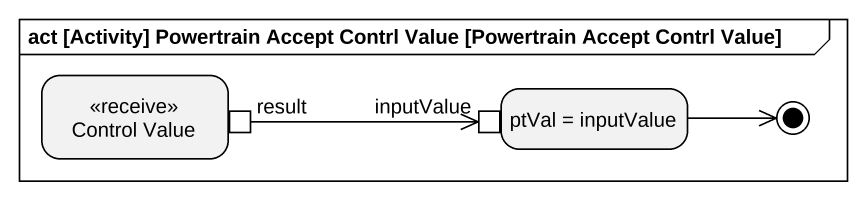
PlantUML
@startuml
mainframe act [Activity] Powertrain Accept Contrl Value [Powertrain Accept Contrl Value]
hide empty description
state "Control Value" as Control_Value <<receive>> {
  state result <<outputPin>>
}
state "ptVal = inputValue" as ptVal_inputValue {
  state inputValue <<inputPin>>
}
result -right-> inputValue
ptVal_inputValue -right-> [*]
@enduml
